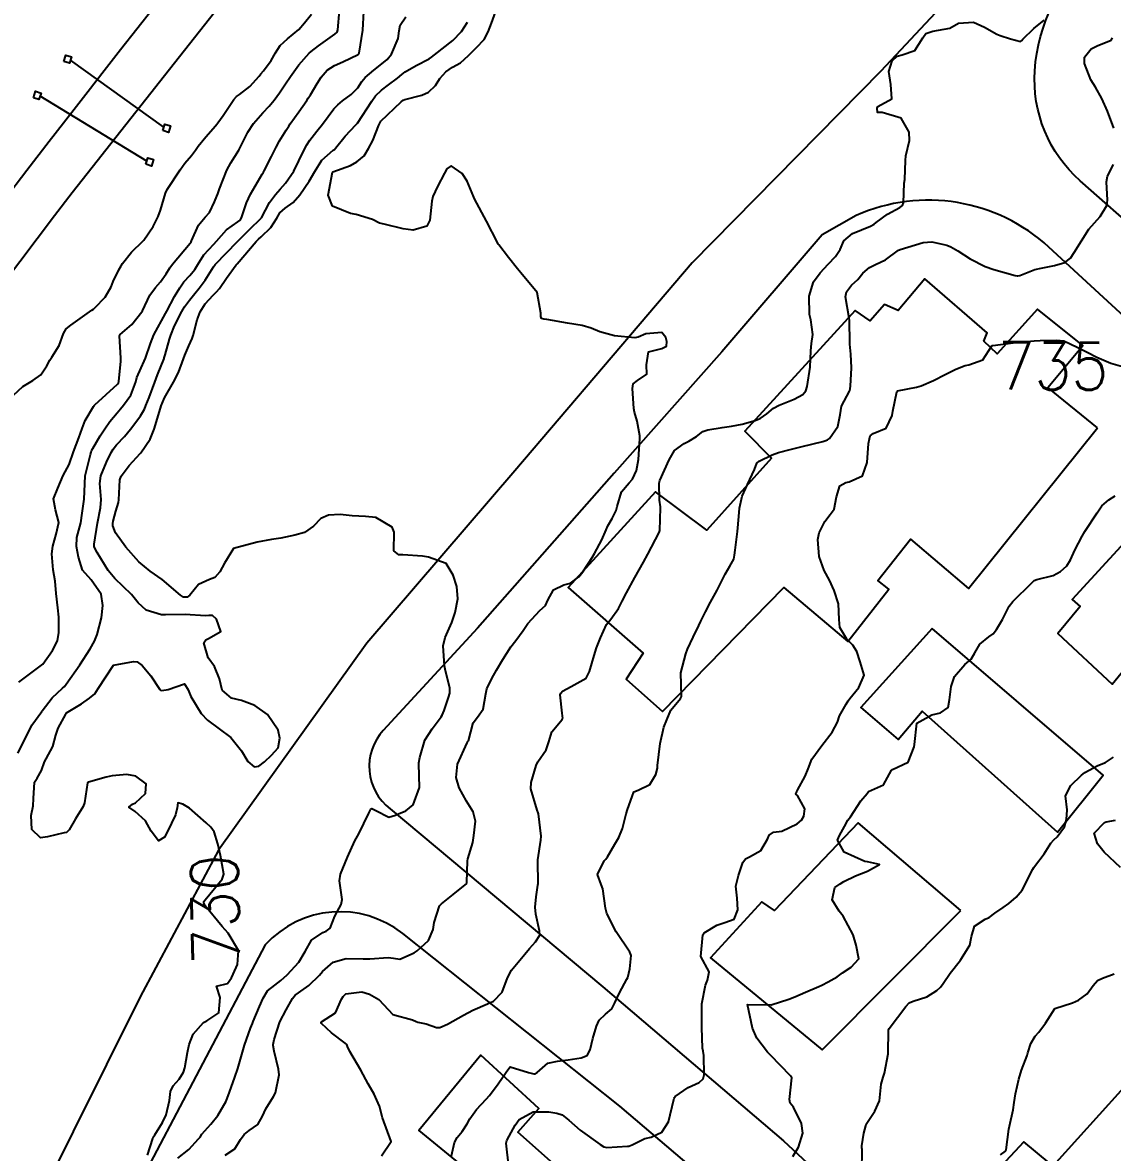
# Model space of a CAD drawing. Header units: metres. Extents: x 318500 to 325275, y 7408834 to 7428799.
# Drawn here: x 320316.3 to 320408.5, y 7414224 to 7414319.6 of the extents above; entities that cross this region are included whole.
import ezdxf
from ezdxf.enums import TextEntityAlignment as Align

# ---------------------------------------------------------------- set-up
doc = ezdxf.new("R2010")
doc.units = ezdxf.units.M
doc.header["$MEASUREMENT"] = 0
for name, color, linetype in [('Cotas', 45, 'Continuous'), ('Curvas de Nivel 1m', 11, 'Continuous'), ('Curvas de Nivel 5m', 15, 'Continuous'), ('Edificações', 30, 'Continuous'), ('Linha Férrea', 20, 'Continuous'), ('Pórticos', 45, 'Continuous'), ('Vias Primárias', 230, 'Continuous')]:
    doc.layers.add(name, color=color, linetype=linetype)
doc.styles.add('Style-STANDARD', font='STANDARD.shx')

msp = doc.modelspace()

# ---------------------------------------------------------------- linework, layer by layer
at = {"layer": 'Curvas de Nivel 1m', "flags": 128}
for points, elevation in [([(320315.955, 7414263.751), (320317.97, 7414265.27), (320318.808, 7414266.442), (320319.212, 7414267.258), (320319.322, 7414267.945), (320319.333, 7414269.257), (320319.255, 7414270.041), (320319.122, 7414271.259), (320319.022, 7414272.304), (320318.851, 7414273.262), (320318.754, 7414274.61), (320318.824, 7414275.263), (320319.114, 7414276.266), (320319.328, 7414277.258), (320319.061, 7414278.346), (320318.885, 7414279.263), (320319.251, 7414280.183), (320319.71, 7414281.255), (320319.882, 7414281.564), (320320.199, 7414282.18), (320320.57, 7414283.245), (320321.026, 7414284.44), (320321.319, 7414285.234), (320321.569, 7414285.911), (320322.268, 7414287.085), (320322.325, 7414287.163), (320322.372, 7414287.218), (320324.288, 7414288.967), (320324.389, 7414289.089), (320324.421, 7414289.189), (320324.581, 7414290.923), (320324.594, 7414291.187), (320324.473, 7414293.064), (320324.514, 7414293.188), (320325.506, 7414294.031), (320326.369, 7414295.084), (320326.41, 7414295.169), (320327.038, 7414296.512), (320327.516, 7414297.153), (320327.93, 7414297.625), (320328.418, 7414298.32), (320328.733, 7414298.828), (320328.951, 7414299.132), (320330.448, 7414300.909), (320330.53, 7414301.028), (320330.572, 7414301.109), (320331.153, 7414302.42), (320331.724, 7414303.098), (320332.073, 7414303.507), (320332.5, 7414304.394), (320332.702, 7414304.893), (320332.777, 7414305.086), (320332.935, 7414305.505), (320333.539, 7414307.075), (320333.891, 7414307.718), (320334.556, 7414308.773), (320334.66, 7414308.957), (320334.708, 7414309.058), (320335.332, 7414310.295), (320335.8, 7414311.042), (320336.599, 7414311.942), (320337.133, 7414312.497), (320337.567, 7414313.02), (320338.01, 7414313.626), (320338.633, 7414314.551), (320338.813, 7414314.832), (320338.927, 7414315.006), (320339.642, 7414316.009), (320340.506, 7414316.982), (320340.671, 7414317.127), (320341.31, 7414317.604), (320342.686, 7414318.588), (320342.872, 7414318.764), (320342.942, 7414318.947), (320343.072, 7414320.59)], 728), ([(320333.42, 7414223.717), (320334.214, 7414224.263), (320334.702, 7414225.041), (320335.01, 7414225.473), (320335.452, 7414225.82), (320336.159, 7414226.324), (320336.557, 7414227.019), (320336.845, 7414227.647), (320337.487, 7414228.678), (320337.667, 7414229.007), (320337.986, 7414230.53), (320337.93, 7414231.004), (320337.543, 7414232.531), (320337.468, 7414233.011), (320337.473, 7414233.088), (320337.555, 7414233.52), (320338.033, 7414235.003), (320338.568, 7414236.012), (320339.107, 7414236.987), (320339.323, 7414237.266), (320339.607, 7414237.471), (320340.501, 7414238.082), (320341.383, 7414238.954), (320341.633, 7414239.26), (320342.534, 7414240.048), (320343.644, 7414240.355), (320345.077, 7414240.341), (320345.644, 7414240.335), (320347.208, 7414240.439), (320347.645, 7414240.392), (320348.197, 7414240.312), (320349.406, 7414240.852), (320349.557, 7414240.946), (320349.652, 7414241.003), (320350.617, 7414241.884), (320351.009, 7414242.83), (320351.093, 7414243.425), (320351.553, 7414244.822), (320351.712, 7414245), (320352.693, 7414245.779), (320353.728, 7414246.6), (320353.826, 7414246.692), (320353.866, 7414246.789), (320353.917, 7414248.629), (320353.949, 7414248.788), (320354.368, 7414250.197), (320354.456, 7414250.783), (320354.584, 7414252), (320354.384, 7414252.784), (320353.823, 7414253.674), (320353.206, 7414254.8), (320352.963, 7414255.693), (320353.078, 7414256.802), (320353.888, 7414258.625), (320353.954, 7414258.724), (320353.984, 7414258.789), (320354.385, 7414260.314), (320354.749, 7414260.782), (320355.251, 7414261.456), (320355.476, 7414262.775), (320355.539, 7414263.189), (320355.963, 7414264.071), (320356.361, 7414264.764), (320356.888, 7414265.661), (320357.59, 7414266.746), (320358.008, 7414267.287), (320358.632, 7414268.119), (320359.027, 7414268.725), (320360.041, 7414269.817), (320360.51, 7414270.241), (320360.718, 7414270.703), (320361.182, 7414271.58), (320362.069, 7414271.981), (320362.614, 7414272.14), (320363.343, 7414272.671), (320363.663, 7414273.09), (320364.096, 7414273.742), (320364.457, 7414274.303), (320364.656, 7414274.652), (320365.288, 7414275.809), (320365.634, 7414276.637), (320365.773, 7414276.998), (320366.145, 7414277.614), (320366.488, 7414278.293), (320366.579, 7414278.626), (320366.952, 7414279.848), (320367.597, 7414280.616), (320367.884, 7414280.922), (320368.2, 7414281.657), (320368.385, 7414282.607), (320368.504, 7414284.338), (320368.506, 7414284.606), (320368.259, 7414285.846), (320368.037, 7414286.612), (320367.986, 7414286.9), (320367.867, 7414288.614), (320367.916, 7414288.994), (320368.3, 7414289.296), (320369.082, 7414289.825), (320369.07, 7414290.599), (320369.235, 7414291.698), (320370.341, 7414291.983), (320370.742, 7414292.177), (320370.779, 7414292.574), (320370.706, 7414292.927), (320370.358, 7414293.339), (320368.991, 7414293.235), (320368.353, 7414292.956), (320368.068, 7414292.898), (320366.354, 7414293.053), (320365.114, 7414293.405), (320364.361, 7414293.722), (320363.619, 7414293.927), (320362.364, 7414294.132), (320360.631, 7414294.444), (320360.368, 7414294.464), (320360.174, 7414294.519), (320360.111, 7414294.714), (320360.108, 7414294.98), (320359.799, 7414296.719), (320358.425, 7414298.409), (320358.144, 7414298.744), (320357.39, 7414299.706), (320356.556, 7414300.768), (320356.512, 7414300.83), (320356.453, 7414300.954), (320355.531, 7414302.779), (320354.508, 7414304.666), (320354.449, 7414304.791), (320353.887, 7414306.163), (320353.451, 7414306.806), (320352.539, 7414307.438), (320352.155, 7414307.206), (320351.959, 7414306.829), (320351.384, 7414305.702), (320350.983, 7414304.843), (320350.901, 7414304.447), (320350.735, 7414302.846), (320350.473, 7414302.357), (320349.314, 7414302.015), (320348.469, 7414302.123), (320346.859, 7414302.51), (320346.475, 7414302.598), (320345.865, 7414302.909), (320344.486, 7414303.336), (320344.019, 7414303.403), (320342.497, 7414304.051), (320342.119, 7414304.956), (320342.503, 7414306.924), (320342.515, 7414306.95), (320344.002, 7414307.472), (320344.543, 7414307.781), (320345.176, 7414308.295), (320345.539, 7414308.915), (320345.892, 7414309.589), (320346.416, 7414310.903), (320346.593, 7414311.219), (320348.297, 7414312.875), (320348.47, 7414313.014), (320348.613, 7414313.078), (320350.049, 7414313.426), (320350.623, 7414313.688), (320351.213, 7414314.26), (320351.572, 7414314.836), (320352.071, 7414315.406), (320352.655, 7414315.792), (320353.308, 7414316.163), (320353.986, 7414316.8), (320354.677, 7414317.461), (320355.324, 7414318.143), (320355.655, 7414318.78), (320355.949, 7414319.53), (320356.386, 7414320.773)], 732), ([(320314.715, 7414287.323), (320316.285, 7414288.774), (320317.139, 7414289.287), (320317.805, 7414289.769), (320318.309, 7414290.513), (320318.569, 7414291.014), (320318.732, 7414291.266), (320319.35, 7414292.245), (320319.728, 7414293.256), (320319.945, 7414293.663), (320320.357, 7414293.979), (320322.13, 7414295.224), (320322.263, 7414295.33), (320322.373, 7414295.424), (320323.268, 7414296.326), (320323.761, 7414297.2), (320323.944, 7414297.66), (320324.422, 7414298.636), (320324.619, 7414298.996), (320324.735, 7414299.187), (320325.478, 7414300.141), (320326.449, 7414301.084), (320326.53, 7414301.169), (320327.315, 7414302.31), (320327.739, 7414303.151), (320327.927, 7414303.71), (320328.353, 7414305.142), (320328.513, 7414305.462), (320329.606, 7414307.124), (320329.982, 7414307.675), (320330.548, 7414308.338), (320330.898, 7414308.764), (320331.137, 7414309.104), (320331.76, 7414309.911), (320332.586, 7414310.835), (320332.701, 7414310.976), (320332.779, 7414311.087), (320333.236, 7414311.72), (320334.155, 7414313.067), (320334.363, 7414313.314), (320334.617, 7414313.501), (320335.497, 7414314.177), (320336.279, 7414315.035), (320336.44, 7414315.236), (320336.647, 7414315.481), (320337.306, 7414316.378), (320337.657, 7414317.02), (320338.052, 7414317.641), (320338.682, 7414318.188), (320339.645, 7414318.996), (320340.133, 7414319.554), (320340.709, 7414320.278)], 727), ([(320315.875, 7414257.751), (320316.669, 7414259.288), (320317.06, 7414260.125), (320317.883, 7414261.271), (320317.901, 7414261.29), (320317.921, 7414261.314), (320318.771, 7414262.428), (320319.659, 7414263.253), (320319.808, 7414263.395), (320319.953, 7414263.59), (320321.104, 7414265.233), (320321.99, 7414266.572), (320322.345, 7414267.215), (320322.579, 7414267.782), (320322.943, 7414269.206), (320323.069, 7414270.233), (320322.908, 7414271.207), (320322.068, 7414272.417), (320321.324, 7414273.231), (320320.994, 7414274.339), (320320.824, 7414275.239), (320320.868, 7414275.989), (320321.185, 7414277.234), (320321.313, 7414278.062), (320321.488, 7414279.23), (320321.517, 7414279.883), (320321.568, 7414281.229), (320322.009, 7414283.024), (320322.075, 7414283.222), (320322.113, 7414283.32), (320322.214, 7414283.518), (320322.838, 7414284.604), (320323.224, 7414285.205), (320323.646, 7414285.802), (320324.26, 7414286.546), (320324.56, 7414286.893), (320324.809, 7414287.185), (320325.414, 7414288.044), (320325.839, 7414289.175), (320325.943, 7414289.526), (320326.308, 7414290.347), (320326.567, 7414290.915), (320326.665, 7414291.165), (320327.088, 7414292.41), (320327.386, 7414293.154), (320328.368, 7414294.958), (320328.467, 7414295.139), (320329.13, 7414296.388), (320329.564, 7414297.123), (320329.903, 7414297.623), (320330.416, 7414298.181), (320330.848, 7414298.681), (320331.094, 7414299.103), (320331.603, 7414299.933), (320332.447, 7414300.821), (320332.689, 7414301.086), (320333.513, 7414302.026), (320334.475, 7414302.716), (320334.669, 7414302.865), (320334.795, 7414303.055), (320335.222, 7414304.326), (320335.554, 7414305.044), (320336.527, 7414306.741), (320336.641, 7414306.917), (320336.718, 7414307.028), (320337.336, 7414308.234), (320337.711, 7414309.018), (320338.016, 7414309.568), (320338.582, 7414310.465), (320338.784, 7414310.81), (320338.906, 7414311.005), (320339.638, 7414312.032), (320340.307, 7414312.985), (320340.43, 7414313.166), (320340.617, 7414313.472), (320341.183, 7414314.42), (320341.519, 7414314.967), (320342.048, 7414315.56), (320342.655, 7414315.942), (320343.357, 7414316.246), (320344.669, 7414316.881), (320344.696, 7414316.903), (320344.721, 7414316.929), (320344.739, 7414316.997), (320345.067, 7414318.924), (320345.133, 7414320.504)], 729), ([(320329.415, 7414223.459), (320330.332, 7414224.195), (320331.165, 7414225.093), (320331.283, 7414225.251), (320331.446, 7414225.488), (320332.189, 7414226.349), (320332.8, 7414227.07), (320333.482, 7414228.296), (320333.781, 7414229.056), (320334.238, 7414230.32), (320334.484, 7414231.046), (320334.718, 7414231.856), (320335.03, 7414233.038), (320335.564, 7414234.463), (320335.73, 7414234.867), (320335.786, 7414235.028), (320336.311, 7414236.301), (320336.635, 7414237.02), (320337, 7414237.625), (320337.617, 7414238.123), (320338.116, 7414238.51), (320338.651, 7414238.995), (320339.641, 7414240.043), (320340.186, 7414240.972), (320340.701, 7414241.928), (320341.674, 7414242.572), (320341.948, 7414242.675), (320342.29, 7414242.944), (320342.687, 7414243.948), (320343.21, 7414244.935), (320343.298, 7414245.35), (320343.094, 7414246.936), (320343.163, 7414247.511), (320343.76, 7414248.93), (320344.374, 7414250.329), (320344.708, 7414250.916), (320345.576, 7414252.672), (320345.672, 7414252.902), (320345.718, 7414252.994), (320345.812, 7414253.064), (320346.151, 7414252.895), (320347.244, 7414252.318), (320347.806, 7414252.488), (320348.068, 7414252.606), (320348.702, 7414252.861), (320349.303, 7414253.37), (320349.84, 7414254.85), (320349.791, 7414256.851), (320349.797, 7414256.924), (320349.875, 7414257.369), (320350.313, 7414258.844), (320350.931, 7414259.808), (320351.686, 7414260.824), (320351.773, 7414260.971), (320351.928, 7414261.351), (320352.3, 7414262.46), (320352.411, 7414262.813), (320352.421, 7414263.279), (320352.023, 7414264.819), (320352.015, 7414264.864), (320351.975, 7414265.149), (320351.848, 7414266.822), (320352.011, 7414267.54), (320352.574, 7414268.812), (320352.869, 7414269.639), (320353.105, 7414270.804), (320353.021, 7414271.851), (320352.712, 7414272.811), (320352.094, 7414273.785), (320350.618, 7414274.326), (320350.104, 7414274.43), (320348.435, 7414274.537), (320348.105, 7414274.532), (320347.674, 7414274.877), (320347.699, 7414276.45), (320347.533, 7414276.879), (320346.142, 7414277.687), (320345.27, 7414277.786), (320344.144, 7414277.837), (320343.145, 7414277.94), (320342.144, 7414277.898), (320341.508, 7414277.591), (320340.871, 7414276.969), (320340.124, 7414276.413), (320339.313, 7414276.184), (320338.119, 7414275.953), (320337.318, 7414275.818), (320336.116, 7414275.592), (320334.11, 7414275.06), (320333.346, 7414273.817), (320332.954, 7414273.077), (320332.533, 7414272.624), (320332.07, 7414272.442), (320331.146, 7414272.017), (320330.415, 7414271.106), (320330.203, 7414270.954), (320330.048, 7414270.933), (320329.895, 7414270.959), (320329.623, 7414271.116), (320328.069, 7414272.437), (320327.053, 7414273.155), (320326.092, 7414273.937), (320324.994, 7414275.181), (320324.122, 7414276.384), (320323.904, 7414276.97), (320323.909, 7414277.193), (320323.945, 7414277.381), (320324.146, 7414278.224), (320324.382, 7414278.962), (320324.413, 7414279.187), (320324.497, 7414280.875), (320324.604, 7414281.186), (320325.282, 7414282.097), (320326.209, 7414283.109), (320326.269, 7414283.169), (320327.075, 7414284.31), (320327.39, 7414285.153), (320327.587, 7414285.813), (320327.991, 7414287.144), (320328.277, 7414287.815), (320329.05, 7414289.129), (320329.458, 7414289.968), (320329.889, 7414291.116), (320330.003, 7414291.437), (320330.336, 7414292.205), (320330.622, 7414292.831), (320330.703, 7414293.106), (320331.038, 7414294.429), (320331.293, 7414295.101), (320331.719, 7414295.758), (320332.391, 7414296.496), (320332.685, 7414296.796), (320332.915, 7414297.082), (320333.534, 7414297.953), (320334.349, 7414299.061), (320334.431, 7414299.161), (320336.04, 7414301.036), (320336.238, 7414301.248), (320336.456, 7414301.443), (320337.262, 7414302.228), (320337.767, 7414303.017), (320338.039, 7414303.462), (320338.493, 7414303.856), (320339.161, 7414304.339), (320339.713, 7414304.992), (320340.522, 7414306.155), (320340.999, 7414306.973), (320341.588, 7414307.921), (320342.557, 7414308.778), (320342.661, 7414308.847), (320342.75, 7414308.948), (320343.549, 7414309.967), (320344.466, 7414310.931), (320344.531, 7414310.99), (320344.591, 7414311.065), (320345.809, 7414312.912), (320346.137, 7414313.387), (320346.624, 7414313.863), (320347.223, 7414314.299), (320347.994, 7414314.88), (320348.348, 7414315.171), (320348.648, 7414315.402), (320349.565, 7414315.952), (320350.665, 7414316.503), (320350.872, 7414316.641), (320351.123, 7414316.843), (320352.682, 7414318.052), (320353.392, 7414318.809), (320353.899, 7414319.605)], 731), ([(320346.633, 7414223.67), (320347.44, 7414224.87), (320346.719, 7414226.881), (320346.473, 7414227.878), (320346.021, 7414228.892), (320345.503, 7414229.746), (320344.883, 7414230.91), (320343.957, 7414232.51), (320343.761, 7414232.927), (320343.704, 7414233.08), (320343.553, 7414233.208), (320342.414, 7414234.089), (320341.569, 7414234.853), (320341.532, 7414234.913), (320341.53, 7414234.951), (320341.542, 7414234.979), (320341.571, 7414235.01), (320342.753, 7414235.768), (320343.253, 7414236.933), (320343.379, 7414237.157), (320343.607, 7414237.378), (320344.98, 7414237.539), (320345.607, 7414237.35), (320346.403, 7414236.888), (320347.581, 7414235.622), (320349.247, 7414235.182), (320349.573, 7414235.046), (320349.716, 7414234.992), (320350.405, 7414234.837), (320351.282, 7414234.539), (320351.567, 7414234.529), (320352.21, 7414234.81), (320353.582, 7414235.56), (320354.374, 7414235.996), (320355.596, 7414236.528), (320356.114, 7414236.762), (320356.837, 7414237.526), (320357.302, 7414238.745), (320357.637, 7414239.392), (320358.77, 7414240.723), (320359.171, 7414241.204), (320359.666, 7414241.772), (320360.028, 7414242.354), (320360.013, 7414242.707), (320359.701, 7414244.108), (320359.645, 7414244.711), (320359.719, 7414245.575), (320359.876, 7414246.561), (320359.883, 7414246.708), (320359.864, 7414248.603), (320359.871, 7414248.709), (320360.11, 7414250.382), (320360.132, 7414250.707), (320359.909, 7414252.609), (320359.89, 7414252.709), (320359.813, 7414252.921), (320359.277, 7414254.718), (320359.3, 7414255.266), (320359.735, 7414256.712), (320359.873, 7414257.004), (320360.555, 7414258.032), (320360.788, 7414258.701), (320361.041, 7414259.56), (320361.919, 7414260.604), (320361.959, 7414260.649), (320361.969, 7414260.689), (320361.927, 7414261.128), (320361.759, 7414262.692), (320361.813, 7414262.83), (320361.953, 7414262.978), (320362.669, 7414263.391), (320363.964, 7414264.101), (320364.228, 7414264.656), (320364.621, 7414266.02), (320364.84, 7414266.647), (320365.157, 7414267.498), (320365.684, 7414268.635), (320366.035, 7414269.092), (320366.682, 7414269.985), (320367.01, 7414270.62), (320367.362, 7414271.315), (320368.08, 7414272.61), (320368.79, 7414273.909), (320369.161, 7414274.594), (320370.128, 7414276.411), (320370.178, 7414276.579), (320370.242, 7414278.495), (320370.237, 7414278.579), (320370.169, 7414279.166), (320370.12, 7414280.581), (320370.192, 7414280.818), (320370.979, 7414282.568), (320371.418, 7414283.366), (320372.231, 7414283.956), (320372.644, 7414284.136), (320373.277, 7414284.54), (320373.824, 7414284.957), (320374.249, 7414285.122), (320375.466, 7414285.298), (320376.254, 7414285.407), (320377.153, 7414285.591), (320378.261, 7414285.891), (320378.674, 7414286.056), (320379.247, 7414286.46), (320379.795, 7414286.935), (320380.277, 7414287.193), (320381.56, 7414287.708), (320382.287, 7414288.095), (320382.531, 7414288.416), (320382.644, 7414288.763), (320382.913, 7414290.411), (320382.964, 7414291.787), (320383.016, 7414292.41), (320383.125, 7414293.172), (320382.952, 7414294.411), (320382.836, 7414294.872), (320382.825, 7414296.414), (320383.196, 7414297.63), (320383.748, 7414298.4), (320384.438, 7414299.142), (320385.044, 7414299.784), (320385.451, 7414300.38), (320385.742, 7414301.103), (320386.474, 7414301.724), (320388.01, 7414302.347), (320388.31, 7414302.515), (320388.485, 7414302.651), (320389.459, 7414303.362), (320390.504, 7414303.917), (320390.726, 7414304.088), (320390.807, 7414304.307), (320390.863, 7414305.979), (320390.903, 7414306.306), (320390.968, 7414307.894), (320390.999, 7414308.306), (320391.298, 7414309.59), (320391.267, 7414310.31), (320390.607, 7414311.485), (320388.999, 7414311.951), (320388.614, 7414311.97), (320388.566, 7414312.341), (320388.621, 7414312.472), (320389.821, 7414313.135), (320389.722, 7414314.329), (320389.553, 7414315.435), (320389.834, 7414316.328), (320390.268, 7414316.732), (320390.678, 7414316.836), (320391.767, 7414317.22), (320392.437, 7414318.294), (320392.704, 7414318.659), (320393.277, 7414318.853), (320394.709, 7414319.111), (320395.443, 7414319.522), (320396.714, 7414319.615), (320397.662, 7414319.179), (320398.704, 7414318.585), (320398.974, 7414318.477), (320399.851, 7414318.193), (320400.697, 7414317.963), (320400.807, 7414318.071), (320400.886, 7414318.178), (320401.818, 7414319.06), (320402.716, 7414319.772)], 733), ([(320408.598, 7414310.641), (320408.064, 7414312.086), (320407.582, 7414313.139), (320407.034, 7414314.096), (320406.649, 7414314.72), (320406.102, 7414316.109), (320406.128, 7414316.659), (320406.689, 7414317.355), (320407.187, 7414317.6), (320408.376, 7414318.083), (320408.491, 7414318.293)], 734), ([(320352.555, 7414223.671), (320352.806, 7414224.8), (320353.03, 7414225.212), (320353.454, 7414225.735), (320353.871, 7414226.379), (320354.102, 7414226.784), (320354.666, 7414227.59), (320355.487, 7414228.45), (320355.784, 7414228.766), (320356.512, 7414229.748), (320357.196, 7414230.745), (320357.311, 7414230.955), (320357.527, 7414231.204), (320359.08, 7414230.717), (320359.519, 7414230.612), (320359.62, 7414230.607), (320359.795, 7414230.707), (320360.708, 7414231.523), (320361.535, 7414231.682), (320362.427, 7414231.786), (320363.54, 7414231.964), (320364.027, 7414232.168), (320364.278, 7414232.649), (320364.522, 7414233.608), (320364.836, 7414234.641), (320365.066, 7414235.15), (320365.585, 7414235.642), (320366.114, 7414236.103), (320366.39, 7414236.622), (320366.778, 7414237.453), (320367.406, 7414238.612), (320367.471, 7414238.773), (320367.639, 7414239.484), (320367.753, 7414240.608), (320367.655, 7414240.914), (320366.479, 7414242.622), (320365.703, 7414244.162), (320365.578, 7414244.632), (320365.35, 7414246.259), (320365.23, 7414246.638), (320364.907, 7414247.478), (320365.469, 7414248.634), (320365.616, 7414248.778), (320365.765, 7414248.982), (320366.375, 7414250.03), (320366.73, 7414250.621), (320367.039, 7414251.376), (320367.342, 7414252.615), (320367.461, 7414252.968), (320367.832, 7414254.086), (320367.986, 7414254.459), (320368.363, 7414254.602), (320369.336, 7414255.099), (320369.86, 7414255.943), (320369.982, 7414256.465), (320369.995, 7414256.578), (320369.998, 7414256.705), (320370.212, 7414258.575), (320370.535, 7414259.947), (320370.777, 7414260.567), (320371.102, 7414261.393), (320371.947, 7414262.363), (320372.002, 7414262.497), (320372.009, 7414262.549), (320371.97, 7414264.55), (320372.386, 7414266.154), (320372.529, 7414266.545), (320373.002, 7414267.553), (320373.472, 7414268.536), (320373.652, 7414268.915), (320374.042, 7414269.709), (320374.473, 7414270.524), (320375.031, 7414271.55), (320375.514, 7414272.508), (320375.706, 7414272.885), (320376.096, 7414273.563), (320376.437, 7414274.163), (320376.513, 7414274.494), (320376.555, 7414274.934), (320376.75, 7414276.491), (320376.859, 7414277.78), (320376.916, 7414278.489), (320377.158, 7414279.503), (320377.612, 7414280.479), (320378.203, 7414281.75), (320378.401, 7414282.276), (320378.601, 7414282.466), (320379.677, 7414282.997), (320380.221, 7414283.182), (320381.21, 7414283.451), (320382.229, 7414283.708), (320383.97, 7414284.128), (320384.238, 7414284.194), (320384.375, 7414284.253), (320384.551, 7414284.387), (320385.257, 7414285.378), (320385.433, 7414286.378), (320385.558, 7414287.1), (320386.245, 7414288.371), (320386.264, 7414288.407), (320386.304, 7414288.809), (320386.393, 7414290.369), (320386.337, 7414291.501), (320386.264, 7414292.371), (320386.258, 7414292.464), (320386.223, 7414294.372), (320386.198, 7414294.556), (320385.894, 7414296.375), (320385.991, 7414296.79), (320386.415, 7414297.361), (320386.943, 7414297.842), (320387.347, 7414298.356), (320387.929, 7414298.856), (320388.442, 7414299.11), (320389.291, 7414299.483), (320390.378, 7414300.311), (320390.46, 7414300.35), (320390.526, 7414300.375), (320392.467, 7414300.956), (320393.201, 7414301.012), (320394.465, 7414300.73), (320394.812, 7414300.604), (320395.385, 7414300.246), (320396.45, 7414299.583), (320397.725, 7414298.932), (320398.437, 7414298.675), (320400.249, 7414298.183), (320400.429, 7414298.14), (320400.472, 7414298.137), (320400.639, 7414298.177), (320401.926, 7414298.67), (320402.44, 7414298.792), (320403.577, 7414299.004), (320404.447, 7414299.283), (320404.94, 7414299.635), (320405.238, 7414300.118), (320406.48, 7414302.1), (320407.43, 7414303.157), (320407.999, 7414304.085), (320408.069, 7414304.532), (320407.97, 7414306.086), (320408.061, 7414306.568), (320408.555, 7414307.563)], 734), ([(320381.428, 7414223.608), (320381.93, 7414224.413), (320382.274, 7414225.591), (320382.177, 7414226.409), (320381.49, 7414227.781), (320381.201, 7414228.13), (320381.148, 7414228.425), (320381.351, 7414230.256), (320381.254, 7414230.424), (320379.546, 7414232.176), (320379.284, 7414232.453), (320378.401, 7414233.622), (320378.028, 7414234.465), (320377.6, 7414236.47), (320379.6, 7414236.45), (320381.098, 7414236.937), (320381.611, 7414237.129), (320382.513, 7414237.51), (320383.624, 7414237.99), (320383.897, 7414238.116), (320384.429, 7414238.382), (320385.19, 7414238.821), (320385.642, 7414239.145), (320386.37, 7414239.638), (320387.034, 7414240.349), (320386.805, 7414241.487), (320386.533, 7414242.357), (320385.703, 7414243.936), (320385.372, 7414244.373), (320384.775, 7414245.328), (320385.003, 7414246.377), (320385.433, 7414246.683), (320385.745, 7414246.871), (320386.748, 7414247.353), (320387.754, 7414247.758), (320388.76, 7414248.325), (320387.763, 7414248.54), (320387.525, 7414248.582), (320385.775, 7414249.364), (320385.227, 7414250.376), (320385.393, 7414250.777), (320385.808, 7414251.546), (320386.099, 7414252.082), (320386.32, 7414252.363), (320387.183, 7414253.699), (320387.738, 7414254.342), (320387.78, 7414254.402), (320387.842, 7414254.487), (320389.108, 7414255.064), (320389.793, 7414256.311), (320389.829, 7414256.352), (320389.871, 7414256.371), (320391.185, 7414256.993), (320391.707, 7414258.292), (320391.727, 7414258.467), (320391.92, 7414260.29), (320393.201, 7414261.001), (320393.933, 7414261.16), (320394.574, 7414261.618), (320394.691, 7414262.249), (320394.823, 7414263.391), (320395.111, 7414264.243), (320395.99, 7414265.258), (320396.526, 7414265.693), (320396.824, 7414266.222), (320397.259, 7414266.97), (320398.021, 7414267.585), (320398.398, 7414267.831), (320398.672, 7414268.2), (320399.166, 7414269.07), (320399.744, 7414270.185), (320400.064, 7414270.594), (320401.649, 7414272.156), (320401.867, 7414272.37), (320402.084, 7414272.443), (320403.457, 7414272.768), (320404.095, 7414273.112), (320404.621, 7414273.604), (320404.927, 7414274.118), (320405.309, 7414274.925), (320405.906, 7414276.104), (320406.144, 7414276.501), (320407.179, 7414278.085), (320407.584, 7414278.664), (320408.177, 7414279.177), (320408.713, 7414279.534)], 736), ([(320387.281, 7414222.342), (320387.29, 7414224.194), (320387.285, 7414224.342), (320387.284, 7414224.501), (320387.459, 7414225.582), (320387.601, 7414226.205), (320387.656, 7414226.337), (320388.363, 7414227.451), (320388.762, 7414228.321), (320388.918, 7414229.723), (320389.081, 7414230.317), (320389.184, 7414230.656), (320389.493, 7414232.311), (320389.493, 7414232.369), (320389.523, 7414234.311), (320389.581, 7414234.449), (320391.01, 7414236.296), (320391.282, 7414236.616), (320391.607, 7414236.76), (320392.773, 7414237.112), (320393.621, 7414237.645), (320393.941, 7414237.94), (320394.145, 7414238.252), (320394.756, 7414239.131), (320395.621, 7414240.231), (320395.66, 7414240.278), (320396.412, 7414241.483), (320396.56, 7414242.221), (320396.803, 7414243.109), (320397.702, 7414243.692), (320398.061, 7414243.849), (320398.535, 7414244.198), (320399.23, 7414244.675), (320399.723, 7414245.023), (320400.347, 7414245.555), (320400.848, 7414246.163), (320401.758, 7414247.924), (320401.834, 7414248.074), (320401.893, 7414248.149), (320402.695, 7414249.222), (320403.272, 7414250.135), (320403.517, 7414250.41), (320403.798, 7414250.65), (320404.427, 7414251.504), (320404.604, 7414252.118), (320404.645, 7414252.935), (320404.506, 7414254.12), (320404.964, 7414255.003), (320405.867, 7414255.883), (320405.986, 7414255.98), (320406.15, 7414256.096), (320407.255, 7414256.703), (320407.883, 7414256.955), (320408.556, 7414257.397)], 737), ([(320409.152, 7414248.056), (320407.78, 7414249.374), (320407.204, 7414250.079), (320406.925, 7414250.961), (320407.817, 7414251.884), (320407.962, 7414251.924), (320408.739, 7414252.061)], 738), ([(320399.012, 7414223.762), (320399.439, 7414224.058), (320399.497, 7414224.179), (320399.722, 7414225.92), (320399.776, 7414226.175), (320400.094, 7414227.568), (320400.154, 7414228.17), (320400.266, 7414228.927), (320400.55, 7414230.165), (320400.774, 7414230.919), (320401.253, 7414232.154), (320401.327, 7414232.38), (320401.566, 7414233.187), (320401.929, 7414233.792), (320402.258, 7414234.143), (320402.819, 7414234.907), (320403.6, 7414236.13), (320405.105, 7414236.61), (320405.611, 7414236.829), (320406.337, 7414237.371), (320406.841, 7414238.082), (320407.214, 7414238.498), (320407.64, 7414238.713), (320408.63, 7414239.076)], 738)]:
    msp.add_lwpolyline(points, dxfattribs=dict(at, elevation=elevation))
at = {"layer": 'Curvas de Nivel 5m', "flags": 128}
for points, elevation in [([(320326.842, 7414223.726), (320327.285, 7414225.142), (320327.323, 7414225.26), (320327.444, 7414225.436), (320328.116, 7414226.474), (320328.425, 7414227.126), (320328.706, 7414228.345), (320328.775, 7414229.121), (320329.014, 7414229.6), (320329.506, 7414230.162), (320329.886, 7414230.735), (320330.009, 7414231.105), (320330.227, 7414232.416), (320330.372, 7414233.102), (320330.697, 7414233.96), (320331.569, 7414234.959), (320331.858, 7414235.086), (320332.874, 7414235.777), (320332.974, 7414237.069), (320332.673, 7414238.015), (320333.618, 7414238.249), (320333.956, 7414238.724), (320334.088, 7414239.053), (320334.44, 7414239.85), (320334.534, 7414241.047), (320333.672, 7414242.517), (320333.141, 7414243.068), (320331.706, 7414244.816), (320331.598, 7414245.091), (320331.608, 7414245.194), (320331.712, 7414245.322), (320333.167, 7414247.068), (320333.308, 7414247.495), (320333.019, 7414249.071), (320332.785, 7414250.065), (320332.488, 7414251.08), (320332.195, 7414251.485), (320331.798, 7414251.855), (320330.378, 7414253.104), (320329.815, 7414253.437), (320329.401, 7414253.531), (320329.334, 7414253.117), (320329.196, 7414252.512), (320328.536, 7414251.129), (320328.288, 7414250.627), (320327.778, 7414250.316), (320327.14, 7414251.15), (320326.667, 7414252.025), (320325.806, 7414252.795), (320325.245, 7414253.176), (320325.558, 7414253.428), (320325.816, 7414253.548), (320326.663, 7414254.322), (320326.72, 7414255.157), (320325.849, 7414255.802), (320325.101, 7414255.928), (320323.85, 7414255.833), (320323.33, 7414255.715), (320321.841, 7414255.278), (320321.797, 7414255.264), (320321.759, 7414255.221), (320321.508, 7414253.531), (320321.393, 7414253.226), (320320.742, 7414252.178), (320320.222, 7414251.244), (320319.997, 7414251.037), (320319.786, 7414251.001), (320318.369, 7414250.676), (320317.78, 7414250.572), (320317.039, 7414251.281), (320316.985, 7414252.465), (320317.16, 7414253.28), (320317.182, 7414253.917), (320317.29, 7414255.278), (320317.494, 7414255.626), (320317.855, 7414256.285), (320318.123, 7414257.01), (320318.27, 7414257.266), (320318.833, 7414258.308), (320319.08, 7414259.258), (320319.281, 7414259.874), (320319.917, 7414261.058), (320319.997, 7414261.171), (320320.118, 7414261.247), (320321.239, 7414261.921), (320321.938, 7414262.408), (320322.381, 7414262.776), (320322.676, 7414263.209), (320323.97, 7414265.19), (320325.645, 7414265.503), (320325.975, 7414265.479), (320326.374, 7414265.164), (320327.108, 7414264.3), (320327.877, 7414263.141), (320327.949, 7414263.064), (320328.046, 7414263.041), (320328.593, 7414263.13), (320329.955, 7414263.613), (320330.291, 7414263.107), (320330.501, 7414262.545), (320331.383, 7414261.095), (320331.912, 7414260.546), (320333.89, 7414259.06), (320334.778, 7414257.946), (320335.336, 7414257.038), (320335.863, 7414256.579), (320336.247, 7414256.644), (320336.724, 7414257.021), (320337.32, 7414257.571), (320337.882, 7414258.208), (320338.034, 7414259.008), (320337.9, 7414259.689), (320336.985, 7414261.019), (320335.931, 7414261.782), (320334.793, 7414262.191), (320333.94, 7414262.388), (320333.152, 7414263.072), (320332.92, 7414264.036), (320332.505, 7414265.082), (320331.981, 7414265.81), (320331.611, 7414267.094), (320331.772, 7414267.324), (320332.005, 7414267.445), (320333.034, 7414268.055), (320332.661, 7414269.081), (320332.348, 7414269.4), (320332.033, 7414269.399), (320331.745, 7414269.381), (320330.034, 7414269.476), (320328.349, 7414269.451), (320328.033, 7414269.461), (320326.717, 7414269.84), (320326.043, 7414270.459), (320325.476, 7414271.176), (320324.07, 7414272.528), (320323.508, 7414273.199), (320322.582, 7414274.733), (320322.337, 7414275.217), (320322.318, 7414275.423), (320322.615, 7414277.213), (320322.851, 7414278.508), (320322.903, 7414279.209), (320322.818, 7414280.573), (320322.889, 7414281.21), (320323.376, 7414282.376), (320323.772, 7414283.197), (320323.933, 7414283.475), (320324.22, 7414283.83), (320324.88, 7414284.534), (320325.407, 7414285.178), (320325.774, 7414285.648), (320326.257, 7414286.287), (320326.575, 7414286.855), (320326.706, 7414287.163), (320326.975, 7414287.857), (320327.455, 7414289.153), (320327.69, 7414289.759), (320328.239, 7414291.141), (320328.26, 7414291.202), (320328.325, 7414291.46), (320328.692, 7414292.787), (320328.806, 7414293.133), (320329.127, 7414293.897), (320329.742, 7414295.119), (320329.975, 7414295.517), (320330.385, 7414296.081), (320330.847, 7414296.652), (320331.213, 7414297.102), (320331.72, 7414297.787), (320332.427, 7414298.907), (320332.503, 7414299.015), (320332.56, 7414299.088), (320334.45, 7414301.06), (320335.457, 7414302.054), (320336.462, 7414303.03), (320336.481, 7414303.064), (320337.162, 7414304.361), (320337.666, 7414305.018), (320338.066, 7414305.463), (320338.52, 7414305.983), (320339.232, 7414306.999), (320339.655, 7414307.882), (320340.17, 7414308.986), (320340.313, 7414309.235), (320340.569, 7414309.61), (320341.176, 7414310.376), (320341.657, 7414310.964), (320342.603, 7414312.262), (320342.932, 7414312.621), (320343.347, 7414312.943), (320344.069, 7414313.485), (320344.627, 7414314.059), (320344.982, 7414314.578), (320345.267, 7414314.921), (320345.999, 7414315.56), (320346.658, 7414316.078), (320347.114, 7414316.443), (320347.485, 7414316.888), (320348.033, 7414318.229), (320348.125, 7414318.878), (320348.208, 7414319.367), (320348.708, 7414320.062)], 730), ([(320357.41, 7414222.74), (320357.177, 7414224.744), (320357.232, 7414224.955), (320357.449, 7414225.335), (320357.932, 7414226.264), (320358.28, 7414226.728), (320359.477, 7414227.398), (320360.782, 7414227.392), (320361.476, 7414227.271), (320361.933, 7414227.142), (320362.487, 7414226.675), (320363.458, 7414225.845), (320365.135, 7414224.635), (320365.437, 7414224.441), (320365.695, 7414224.368), (320367.438, 7414224.471), (320367.559, 7414224.487), (320367.858, 7414224.604), (320368.911, 7414225.125), (320369.45, 7414225.26), (320370.353, 7414225.67), (320370.911, 7414226.558), (320371.374, 7414228.437), (320371.405, 7414228.551), (320371.432, 7414228.609), (320371.492, 7414228.686), (320372.583, 7414229.461), (320373.51, 7414229.883), (320373.845, 7414230.195), (320373.931, 7414230.524), (320373.907, 7414232.162), (320373.84, 7414232.526), (320373.799, 7414232.773), (320373.743, 7414234.527), (320373.734, 7414236.392), (320373.733, 7414236.528), (320374.041, 7414238.106), (320374.222, 7414238.521), (320374.354, 7414239.236), (320373.65, 7414240.53), (320373.831, 7414242.375), (320373.942, 7414242.526), (320375.002, 7414243.198), (320375.694, 7414243.411), (320376.482, 7414243.705), (320376.788, 7414244.484), (320376.716, 7414245.481), (320376.619, 7414246.487), (320376.829, 7414247.399), (320377.204, 7414248.478), (320377.431, 7414248.809), (320377.767, 7414248.958), (320378.717, 7414249.519), (320379.292, 7414250.455), (320379.435, 7414250.812), (320379.796, 7414251.046), (320380.511, 7414251.149), (320381.81, 7414251.759), (320382.164, 7414252.066), (320382.376, 7414252.412), (320382.455, 7414253.039), (320381.837, 7414254.148), (320381.701, 7414254.285), (320381.729, 7414254.422), (320381.773, 7414254.489), (320381.843, 7414254.603), (320382.472, 7414255.8), (320382.731, 7414256.407), (320383.057, 7414257.228), (320383.9, 7414258.39), (320384.774, 7414259.518), (320385.209, 7414260.377), (320385.397, 7414260.906), (320385.943, 7414261.897), (320386.133, 7414262.181), (320386.263, 7414262.365), (320387.027, 7414263.291), (320387.468, 7414264.348), (320387.126, 7414265.487), (320386.861, 7414266.357), (320386.524, 7414266.879), (320386.015, 7414267.382), (320385.426, 7414268.376), (320385.362, 7414269.055), (320385.298, 7414270.378), (320384.932, 7414271.521), (320384.544, 7414272.385), (320384.092, 7414273.204), (320383.657, 7414274.397), (320383.563, 7414275.83), (320383.669, 7414276.397), (320384.15, 7414277.362), (320384.61, 7414277.931), (320384.941, 7414278.382), (320385.131, 7414279.425), (320385.428, 7414280.378), (320385.915, 7414280.652), (320386.195, 7414280.716), (320387.332, 7414281.224), (320387.713, 7414282.348), (320387.842, 7414283.952), (320387.911, 7414284.345), (320387.995, 7414284.592), (320388.247, 7414284.807), (320389.341, 7414285.237), (320389.84, 7414286.316), (320389.912, 7414286.678), (320390.247, 7414288.311), (320390.301, 7414288.415), (320391.89, 7414288.708), (320392.305, 7414288.83), (320393.328, 7414289.292), (320394.315, 7414289.798), (320395.241, 7414290.246), (320396.019, 7414290.54), (320396.326, 7414290.599), (320397.506, 7414291.045), (320398.283, 7414292.211), (320398.316, 7414292.245), (320398.351, 7414292.255), (320400.069, 7414292.469), (320400.355, 7414292.502), (320401.868, 7414292.647), (320402.358, 7414292.678), (320403.786, 7414292.708), (320404.358, 7414292.632), (320405.499, 7414292.113), (320406.344, 7414291.676), (320407.159, 7414291.266), (320408.33, 7414290.763), (320410.129, 7414290.246)], 735)]:
    msp.add_lwpolyline(points, dxfattribs=dict(at, elevation=elevation))
at = {"layer": 'Edificações'}
for points in [[(320407.212, 7414285.269), (320403.009, 7414288.683), (320405.965, 7414292.235), (320402.131, 7414295.326), (320398.714, 7414291.543), (320397.605, 7414292.604), (320397.876, 7414293.317), (320392.61, 7414297.884), (320390.347, 7414295.209), (320389.192, 7414295.716), (320387.991, 7414294.332), (320386.698, 7414295.209), (320377.365, 7414285.001), (320379.62, 7414282.719), (320374.17, 7414276.63), (320369.828, 7414279.859), (320362.431, 7414271.774), (320368.761, 7414266.221), (320367.329, 7414264.007), (320370.424, 7414261.285), (320380.681, 7414271.775), (320386.092, 7414267.194), (320389.556, 7414271.623), (320388.632, 7414272.361), (320391.404, 7414275.867), (320396.299, 7414271.669), (320407.212, 7414285.269)], [(320424.728, 7414257.319), (320431.719, 7414265.465), (320423.388, 7414273.005), (320420.91, 7414270.502), (320419.559, 7414271.458), (320420.15, 7414272.105), (320412.655, 7414279.029), (320405.077, 7414270.757), (320405.753, 7414270.166), (320403.866, 7414267.861), (320408.457, 7414263.597), (320411.216, 7414266.971), (320413.694, 7414265.2), (320414.454, 7414265.875), (320424.728, 7414257.319)], [(320393.214, 7414268.307), (320387.183, 7414261.605), (320390.349, 7414258.894), (320392.385, 7414261.304), (320403.845, 7414251.063), (320407.69, 7414255.882), (320393.214, 7414268.307)], [(320395.648, 7414244.434), (320386.958, 7414251.84), (320379.898, 7414244.424), (320378.806, 7414245.151), (320374.484, 7414240.425), (320383.906, 7414232.646), (320395.648, 7414244.434)], [(320431.58, 7414214.488), (320420.384, 7414224.035), (320411.016, 7414231.19), (320403.683, 7414223.082), (320403.128, 7414223.066), (320400.983, 7414224.847), (320396.378, 7414219.914), (320408.043, 7414210.277), (320409.49, 7414211.722), (320412.839, 7414208.253), (320411.116, 7414206.245), (320417.638, 7414200.475), (320418.755, 7414201.876), (320419.716, 7414201.201), (320431.58, 7414214.488)]]:
    msp.add_lwpolyline(points, close=True, dxfattribs=at)
msp.add_lwpolyline([(320363.975, 7414220.505), (320358.177, 7414225.67), (320359.944, 7414227.68), (320355.037, 7414232.188), (320349.787, 7414225.817), (320355.676, 7414220.999)], dxfattribs=at)
at = {"layer": 'Linha Férrea'}
for points in [[(320223.393, 7414139.109, -0.076005), (320320.437, 7414311.999, -0.027328), (320414.072, 7414419.908, -0.009752), (320494.139, 7414502.312), (320539.581, 7414547.559, -0.011191), (320630.307, 7414631.794), (320756.595, 7414744.298), (320803.261, 7414786.663, 0.019521), (320844.172, 7414825.776, 0.046857), (320912.063, 7414907.564, 0.028693), (320959.442, 7414990.445), (320996.914, 7415059.892, -0.026975), (321044.532, 7415137.193, -0.050883), (321124.039, 7415226.537, -0.025562), (321181.808, 7415273.236, -0.010464), (321204.932, 7415290.006), (321276.001, 7415340.1, 0.037465), (321348.303, 7415399.171, 0.070178), (321431.572, 7415506.426, 0.032105), (321468.493, 7415582.403, 0.011032), (321478.309, 7415606.627)], [(320241.049, 7414171.317, -0.059467), (320320.452, 7414305.187), (320344.427, 7414335.598, -0.01773), (320382.823, 7414380.147), (320405.477, 7414405.155, -0.004312), (320469.575, 7414472.043, 0.00127), (320499.63, 7414502.169), (320512.899, 7414515.036), (320542.509, 7414544.709, -0.011757), (320633.316, 7414629.253), (320777.065, 7414757.123, 0.012969)]]:
    msp.add_lwpolyline(points, format="xyb", dxfattribs=at)
at = {"layer": 'Pórticos'}
for points in [[(320319.749, 7414316.278), (320319.924, 7414316.829), (320320.399, 7414316.678), (320320.225, 7414316.127)], [(320317.18, 7414313.216), (320317.355, 7414313.766), (320317.831, 7414313.615), (320317.656, 7414313.065)], [(320328.139, 7414310.437), (320328.314, 7414310.987), (320328.789, 7414310.836), (320328.615, 7414310.286)], [(320326.698, 7414307.584), (320326.872, 7414308.134), (320327.348, 7414307.983), (320327.173, 7414307.433)]]:
    msp.add_lwpolyline(points, close=True, dxfattribs=at)
for points in [[(320328.226, 7414310.712), (320320.312, 7414316.402)], [(320326.785, 7414307.859), (320317.744, 7414313.34)]]:
    msp.add_lwpolyline(points, dxfattribs=at)
at = {"layer": 'Vias Primárias'}
msp.add_lwpolyline([(320464.693, 7414392.582), (320450.627, 7414379.421), (320434.218, 7414363.056), (320417.382, 7414345.678), (320403.947, 7414331.558), (320388.879, 7414315.472), (320372.927, 7414299.237), (320357.927, 7414281.651), (320345.382, 7414267.055), (320332.837, 7414249.535), (320326.225, 7414237.115), (320317.701, 7414220.004)], dxfattribs=at)
for points in [[(320416.51, 7414296.69), (320405.752, 7414306.184, -0.232451), (320401.911, 7414315.505, -0.202255), (320407.012, 7414325.673), (320418.483, 7414336.352)], [(320506.202, 7414211.854), (320490.959, 7414223.843), (320471.378, 7414241.004), (320455.869, 7414254.509), (320439.102, 7414268.498), (320420.53, 7414284.503), (320403.111, 7414300.56, 0.299302), (320386.804, 7414303.244), (320383.906, 7414301.606), (320375.429, 7414291.711), (320366.33, 7414281.442), (320354.758, 7414268.314), (320346.789, 7414259.675, 0.441442), (320347.364, 7414253.033), (320365.365, 7414237.981), (320380.651, 7414224.925), (320394.697, 7414211.861), (320415.073, 7414195.519), (320432.827, 7414179.897), (320450.571, 7414164.533), (320463.026, 7414154.093)], [(320459.494, 7414148.456), (320434.655, 7414169.47), (320409.627, 7414191.217), (320391.409, 7414206.903), (320366.807, 7414227.879), (320348.432, 7414242.472, 0.394932), (320336.8, 7414241.526), (320325.686, 7414220.418), (320317.764, 7414205.643, 0.313448), (320321.468, 7414191.178), (320336.97, 7414177.764), (320360.56, 7414157.621), (320380.118, 7414140.847), (320398.91, 7414124.922), (320412.054, 7414113.309), (320422.745, 7414104.253), (320430.823, 7414098.372)]]:
    msp.add_lwpolyline(points, format="xyb", dxfattribs=at)

# ---------------------------------------------------------------- texts
at = {"layer": 'Cotas', "style": 'Style-STANDARD'}
for s, rotation, p in [('735', 359.61087, (320403.45, 7414290.504, 735)), ('730', 91.36386, (320332.573, 7414244.506, 730))]:
    msp.add_text(s, height=4, rotation=rotation, dxfattribs=at).set_placement(p, align=Align.MIDDLE_CENTER)

doc.saveas('drawing.dxf')
